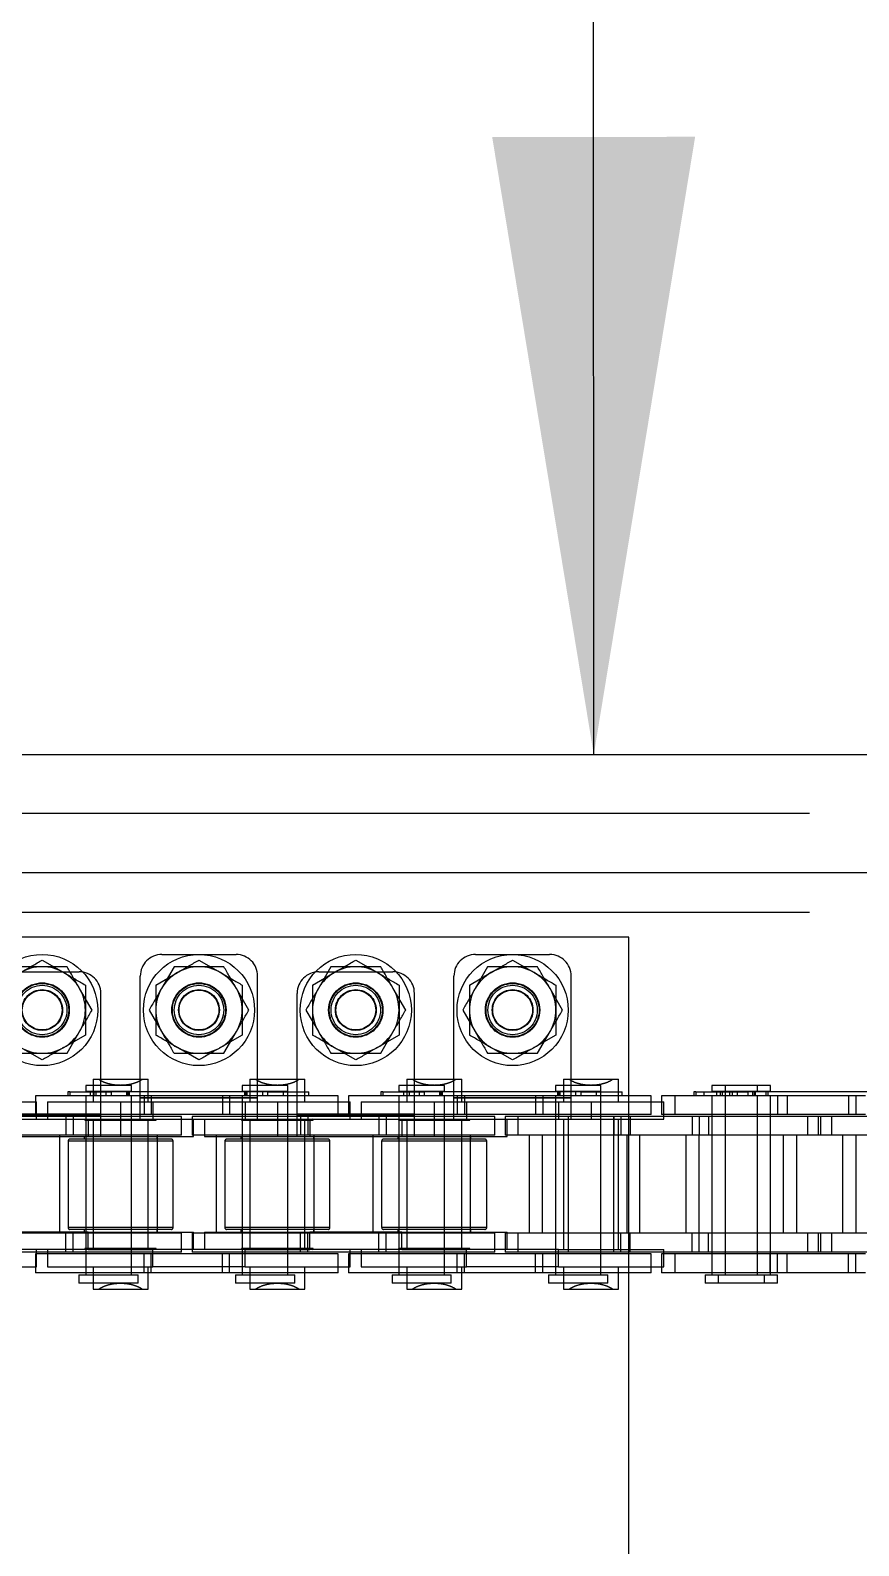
# Model space of a CAD drawing. Header units: metres. Extents: x 0 to 21025, y 0 to 14850.
# Drawn here: x 6239.3 to 6306.4, y 9272.1 to 9394.8 of the extents above; entities that cross this region are included whole.
import ezdxf

# ---------------------------------------------------------------- set-up
doc = ezdxf.new("R2010")
doc.units = ezdxf.units.M
doc.header["$LTSCALE"] = 25
doc.linetypes.add('HIDDEN2', pattern=[4.7625, 3.175, -1.5875])
for name, color, linetype in [('SDM', 7, 'Continuous'), ('SL1', 8, 'Continuous'), ('SL4', 4, 'Continuous'), ('ST1', 7, 'HIDDEN2')]:
    doc.layers.add(name, color=color, linetype=linetype)
doc.styles.add('ROMANS', font='ROMANS.SHX')
doc.dimstyles.new('25___1-25', dxfattribs={"dimscale": 25, "dimtxt": 2.5, "dimasz": 2, "dimexe": 1.5, "dimexo": 1, "dimgap": 0.5, "dimtad": 1, "dimzin": 12, "dimtxsty": 'ROMANS', "dimcen": 0, "dimclrd": 256, "dimclre": 256, "dimclrt": 3, "dimazin": 3, "dimtfac": 1, "dimtmove": 0, "dimatfit": 0, "dimfxl": 1, "dimlwd": -1, "dimlwe": -1, "dimarcsym": 0})

msp = doc.modelspace()

# ---------------------------------------------------------------- linework, layer by layer
at = {"layer": 'SL1'}
for radius, start, end in [(1215.5, 134.237972, 198.531491), (1221.5, 134.816665, 163.532761), (1170.7, 134.797453, 201.234448), (1164.35, 135.073034, 201.439244), (1158.35, 135.318064, 201.542777), (1158, 135.331622, 162.601775)]:
    msp.add_arc((7121.687, 8989.894), radius, start, end, dxfattribs=at)
for points, knots in [([(6016.805, 9336.149), (6018.323, 9341.094), (6023.306, 9357.331), (6033.083, 9385.183), (6046.155, 9419.652), (6060.678, 9454.317), (6076.302, 9488.499), (6093.031, 9522.154), (6110.841, 9555.249), (6129.357, 9587.13), (6148.49, 9617.803), (6168.154, 9647.281), (6188.711, 9676.144), (6210.142, 9704.365), (6232.876, 9732.473), (6256.952, 9760.393), (6278.975, 9784.316), (6292.887, 9798.665), (6298.131, 9803.97)], [0, 0, 0, 0, 0.00540888, 0.01775711, 0.03085366, 0.0439502, 0.05704675, 0.07014329, 0.08323983, 0.09633638, 0.10868461, 0.12103284, 0.13338107, 0.1457293, 0.15807753, 0.17117407, 0.18427061, 0.19206974, 0.19206974, 0.19206974, 0.19206974]), ([(6298.131, 9803.97), (6291.88, 9797.646), (6277.497, 9782.757), (6255.541, 9758.773), (6231.959, 9731.374), (6208.801, 9702.688), (6186.154, 9672.692), (6164.494, 9641.979), (6143.839, 9610.58), (6124.216, 9578.526), (6105.997, 9546.476), (6089.13, 9514.499), (6073.565, 9482.666), (6058.984, 9450.371), (6045.379, 9417.649), (6032.601, 9383.835), (6023.05, 9356.66), (6018.108, 9340.412), (6016.812, 9336.149)], [0.8079306, 0.8079306, 0.8079306, 0.8079306, 0.81722834, 0.8295732, 0.84192301, 0.85502079, 0.86811398, 0.8812144, 0.8943092, 0.90740385, 0.92050435, 0.93284949, 0.94519774, 0.95754884, 0.9698937, 0.98224351, 0.99534129, 1, 1, 1, 1]), ([(6298.252, 9803.065), (6291.437, 9796.163), (6276.301, 9780.445), (6253.457, 9755.341), (6229.842, 9727.691), (6207.108, 9699.314), (6185.276, 9670.236), (6164.368, 9640.487), (6143.739, 9609.083), (6123.525, 9575.98), (6103.871, 9541.143), (6085.433, 9505.648), (6068.233, 9469.536), (6052.768, 9433.965), (6038.954, 9399.025), (6026.621, 9364.964), (6019.325, 9341.996), (6015.698, 9330.578)], [0.919738506, 0.919738506, 0.919738506, 0.919738506, 0.923940284, 0.929189964, 0.934439645, 0.939689325, 0.944939006, 0.950188687, 0.955438367, 0.961212966, 0.966987564, 0.972762163, 0.978536762, 0.984311361, 0.989561041, 0.994810722, 1, 1, 1, 1]), ([(6042.734, 9351.449), (6045.775, 9360.41), (6052.775, 9381.034), (6065.016, 9412.859), (6079.277, 9446.945), (6094.668, 9480.535), (6111.133, 9513.613), (6128.665, 9546.138), (6146.889, 9577.467), (6165.718, 9607.611), (6185.072, 9636.578), (6205.301, 9664.939), (6226.39, 9692.669), (6248.76, 9720.285), (6272.449, 9747.717), (6291.297, 9768.16), (6302.024, 9779.328), (6304.232, 9781.608)], [0, 0, 0, 0, 0.01014171, 0.02334103, 0.03653573, 0.04973771, 0.06293402, 0.07613019, 0.08933225, 0.10177309, 0.11421707, 0.12666393, 0.13910448, 0.15155004, 0.16474936, 0.17794405, 0.18134573, 0.18134573, 0.18134573, 0.18134573])]:
    msp.add_open_spline(points, degree=3, knots=knots, dxfattribs=at)
at = {"layer": 'SL4'}
for p, q in [((6490.517, 9336.149), (5540.514, 9336.149)), ((5540.514, 9326.624), (6330.277, 9326.624))]:
    msp.add_line(p, q, dxfattribs=at)
at = {"layer": 'ST1'}
for p, q in [((6540.514, 9331.386), (5540.514, 9331.386)), ((5540.514, 9326.624), (6330.277, 9326.624)), ((6540.514, 9323.386), (5540.514, 9323.386)), ((6287.752, 9321.384), (6180.032, 9321.384)), ((6287.752, 9266.384), (6287.752, 9321.384)), ((6240.242, 9319.525), (6241.992, 9318.515)), ((6249.942, 9319.984), (6255.942, 9319.984)), ((6252.942, 9319.525), (6254.692, 9318.515)), ((6265.642, 9319.525), (6267.392, 9318.515)), ((6275.342, 9319.984), (6281.342, 9319.984)), ((6278.342, 9319.525), (6280.092, 9318.515)), ((6237.242, 9318.584), (6243.242, 9318.584)), ((6248.192, 9308.409), (6248.192, 9318.234)), ((6249.442, 9317.504), (6251.192, 9318.515)), ((6250.921, 9318.984), (6249.911, 9317.234)), ((6257.692, 9308.409), (6257.692, 9318.234)), ((6262.142, 9317.504), (6263.892, 9318.515)), ((6263.621, 9318.984), (6262.611, 9317.234)), ((6262.642, 9318.584), (6268.642, 9318.584)), ((6273.592, 9308.409), (6273.592, 9318.234)), ((6274.842, 9317.504), (6276.592, 9318.515)), ((6276.321, 9318.984), (6275.311, 9317.234)), ((6283.092, 9308.409), (6283.092, 9318.234)), ((6244.283, 9315.484), (6243.273, 9317.234)), ((6244.992, 9307.009), (6244.992, 9316.834)), ((6256.983, 9315.484), (6255.973, 9317.234)), ((6260.892, 9307.009), (6260.892, 9316.834)), ((6269.683, 9315.484), (6268.673, 9317.234)), ((6270.392, 9307.009), (6270.392, 9316.834)), ((6282.383, 9315.484), (6281.373, 9317.234)), ((6248.9, 9315.484), (6249.911, 9313.734)), ((6261.6, 9315.484), (6262.611, 9313.734)), ((6274.3, 9315.484), (6275.311, 9313.734)), ((6243.742, 9313.463), (6241.992, 9312.452)), ((6242.262, 9311.984), (6243.273, 9313.734)), ((6256.442, 9313.463), (6254.692, 9312.452)), ((6254.962, 9311.984), (6255.973, 9313.734)), ((6269.142, 9313.463), (6267.392, 9312.452)), ((6267.662, 9311.984), (6268.673, 9313.734)), ((6281.842, 9313.463), (6280.092, 9312.452)), ((6280.362, 9311.984), (6281.373, 9313.734)), ((6240.242, 9311.442), (6238.492, 9312.452)), ((6252.942, 9311.442), (6251.192, 9312.452)), ((6265.642, 9311.442), (6263.892, 9312.452)), ((6278.342, 9311.442), (6276.592, 9312.452)), ((6243.778, 9309.384), (6243.774, 9309.384)), ((6243.774, 9309.384), (6243.774, 9308.91)), ((6247.464, 9309.384), (6243.778, 9309.384)), ((6244.367, 9309.884), (6244.812, 9309.884)), ((6244.367, 9309.884), (6244.367, 9308.059)), ((6244.812, 9309.884), (6248.372, 9309.884)), ((6247.464, 9308.91), (6247.464, 9309.384)), ((6248.372, 9309.884), (6248.817, 9309.884)), ((6248.817, 9308.059), (6248.817, 9309.884)), ((6256.456, 9309.384), (6256.453, 9309.384)), ((6256.453, 9309.384), (6256.453, 9308.91)), ((6260.143, 9309.384), (6256.456, 9309.384)), ((6257.067, 9309.884), (6257.512, 9309.884)), ((6257.067, 9309.884), (6257.067, 9308.059)), ((6257.512, 9309.884), (6261.072, 9309.884)), ((6260.143, 9308.91), (6260.143, 9309.384)), ((6261.072, 9309.884), (6261.517, 9309.884)), ((6261.517, 9308.059), (6261.517, 9309.884)), ((6269.134, 9309.384), (6269.131, 9309.384)), ((6269.131, 9309.384), (6269.131, 9308.91)), ((6272.821, 9309.384), (6269.134, 9309.384)), ((6269.767, 9309.884), (6270.212, 9309.884)), ((6269.767, 9309.884), (6269.767, 9308.059)), ((6270.212, 9309.884), (6273.772, 9309.884)), ((6272.821, 9308.91), (6272.821, 9309.384)), ((6273.772, 9309.884), (6274.217, 9309.884)), ((6274.217, 9308.059), (6274.217, 9309.884)), ((6281.812, 9309.384), (6281.809, 9309.384)), ((6281.809, 9309.384), (6281.809, 9308.91)), ((6285.499, 9309.384), (6281.812, 9309.384)), ((6282.467, 9309.884), (6282.912, 9309.884)), ((6282.467, 9309.884), (6282.467, 9308.059)), ((6282.912, 9309.884), (6286.472, 9309.884)), ((6285.499, 9308.91), (6285.499, 9309.384)), ((6286.472, 9309.884), (6286.917, 9309.884)), ((6286.917, 9308.059), (6286.917, 9309.884)), ((6294.491, 9309.384), (6294.487, 9309.384)), ((6294.487, 9309.384), (6294.487, 9308.91)), ((6295.547, 9309.384), (6294.491, 9309.384)), ((6299.237, 9309.384), (6295.547, 9309.384)), ((6295.547, 9309.384), (6295.547, 9308.91)), ((6298.177, 9308.91), (6298.177, 9309.384)), ((6299.237, 9308.91), (6299.237, 9309.384)), ((6249.081, 9308.541), (6239.699, 9308.541)), ((6239.699, 9308.541), (6239.699, 9307.021)), ((6242.308, 9308.873), (6242.308, 9308.541)), ((6242.48, 9308.873), (6242.308, 9308.873)), ((6242.48, 9308.873), (6242.48, 9308.541)), ((6242.48, 9308.873), (6245.827, 9308.873)), ((6243.774, 9308.91), (6247.464, 9308.91)), ((6243.774, 9308.541), (6243.774, 9307.021)), ((6243.774, 9308.541), (6243.774, 9294.042)), ((6244.143, 9308.91), (6244.143, 9308.541)), ((6244.428, 9308.873), (6244.428, 9308.541)), ((6244.601, 9308.873), (6244.601, 9308.541)), ((6245.412, 9308.873), (6245.412, 9308.541)), ((6245.827, 9308.873), (6245.827, 9308.541)), ((6258.505, 9308.873), (6245.827, 9308.873)), ((6247.095, 9308.541), (6247.095, 9308.91)), ((6247.184, 9308.873), (6247.184, 9308.541)), ((6247.287, 9308.873), (6247.287, 9308.541)), ((6247.464, 9307.021), (6247.464, 9308.541)), ((6247.464, 9294.042), (6247.464, 9308.541)), ((6248.192, 9308.409), (6257.692, 9308.409)), ((6248.192, 9306.659), (6248.192, 9308.409)), ((6248.192, 9308.371), (6257.692, 9308.371)), ((6248.497, 9308.541), (6248.497, 9307.021)), ((6249.081, 9308.541), (6249.081, 9307.021)), ((6255.42, 9308.541), (6249.081, 9308.541)), ((6254.836, 9308.541), (6254.836, 9307.021)), ((6255.42, 9308.541), (6255.42, 9307.021)), ((6264.218, 9308.541), (6255.42, 9308.541)), ((6256.453, 9308.91), (6260.143, 9308.91)), ((6256.453, 9308.541), (6256.453, 9307.021)), ((6256.453, 9308.541), (6256.453, 9294.042)), ((6256.63, 9308.873), (6256.63, 9308.541)), ((6256.733, 9308.873), (6256.733, 9308.541)), ((6256.822, 9308.91), (6256.822, 9308.541)), ((6257.692, 9306.659), (6257.692, 9308.409)), ((6258.09, 9308.873), (6258.09, 9308.541)), ((6258.505, 9308.873), (6258.505, 9308.541)), ((6258.505, 9308.873), (6261.85, 9308.873)), ((6259.774, 9308.541), (6259.774, 9308.91)), ((6260.143, 9307.021), (6260.143, 9308.873)), ((6260.143, 9294.042), (6260.143, 9308.541)), ((6261.85, 9308.541), (6261.85, 9308.873)), ((6264.218, 9307.021), (6264.218, 9308.541)), ((6274.438, 9308.541), (6265.056, 9308.541)), ((6265.056, 9308.541), (6265.056, 9307.021)), ((6267.664, 9308.873), (6267.664, 9308.541)), ((6267.837, 9308.873), (6267.664, 9308.873)), ((6267.837, 9308.873), (6267.837, 9308.541)), ((6267.837, 9308.873), (6271.184, 9308.873)), ((6269.131, 9308.91), (6272.821, 9308.91)), ((6269.131, 9308.541), (6269.131, 9307.021)), ((6269.131, 9308.541), (6269.131, 9294.042)), ((6269.5, 9308.91), (6269.5, 9308.541)), ((6269.785, 9308.873), (6269.785, 9308.541)), ((6269.957, 9308.873), (6269.957, 9308.541)), ((6270.768, 9308.873), (6270.768, 9308.541)), ((6271.184, 9308.873), (6271.184, 9308.541)), ((6283.862, 9308.873), (6271.184, 9308.873)), ((6272.452, 9308.541), (6272.452, 9308.91)), ((6272.54, 9308.873), (6272.54, 9308.541)), ((6272.644, 9308.873), (6272.644, 9308.541)), ((6272.821, 9307.021), (6272.821, 9308.541)), ((6272.821, 9294.042), (6272.821, 9308.541)), ((6273.592, 9308.409), (6283.092, 9308.409)), ((6273.592, 9306.659), (6273.592, 9308.409)), ((6273.592, 9308.371), (6283.092, 9308.371)), ((6273.853, 9308.541), (6273.853, 9307.021)), ((6274.438, 9308.541), (6274.438, 9307.021)), ((6280.777, 9308.541), (6274.438, 9308.541)), ((6280.192, 9308.541), (6280.192, 9307.021)), ((6280.777, 9308.541), (6280.777, 9307.021)), ((6289.574, 9308.541), (6280.777, 9308.541)), ((6281.809, 9308.91), (6285.499, 9308.91)), ((6281.809, 9308.541), (6281.809, 9307.021)), ((6281.809, 9308.541), (6281.809, 9294.042)), ((6281.986, 9308.873), (6281.986, 9308.541)), ((6282.09, 9308.873), (6282.09, 9308.541)), ((6282.178, 9308.91), (6282.178, 9308.541)), ((6283.092, 9306.659), (6283.092, 9308.409)), ((6283.447, 9308.873), (6283.447, 9308.541)), ((6283.862, 9308.873), (6283.862, 9308.541)), ((6283.862, 9308.873), (6287.206, 9308.873)), ((6285.13, 9308.541), (6285.13, 9308.91)), ((6285.499, 9307.021), (6285.499, 9308.873)), ((6285.499, 9294.042), (6285.499, 9308.541)), ((6287.206, 9308.541), (6287.206, 9308.873)), ((6289.574, 9307.021), (6289.574, 9308.541)), ((6291.472, 9308.541), (6290.412, 9308.541)), ((6290.412, 9308.541), (6290.412, 9307.021)), ((6300.567, 9308.541), (6291.472, 9308.541)), ((6291.472, 9308.541), (6291.472, 9307.021)), ((6293.021, 9308.873), (6293.021, 9308.541)), ((6293.193, 9308.873), (6293.021, 9308.873)), ((6293.193, 9308.873), (6293.193, 9308.541)), ((6293.193, 9308.873), (6293.84, 9308.873)), ((6293.84, 9308.873), (6297.392, 9308.873)), ((6293.84, 9308.873), (6293.84, 9308.541)), ((6294.487, 9308.91), (6295.547, 9308.91)), ((6294.487, 9308.541), (6294.487, 9307.021)), ((6294.487, 9308.541), (6294.487, 9294.042)), ((6294.856, 9308.91), (6294.856, 9308.541)), ((6295.141, 9308.873), (6295.141, 9308.541)), ((6295.314, 9308.873), (6295.314, 9308.541)), ((6295.547, 9308.91), (6299.237, 9308.91)), ((6295.547, 9308.873), (6295.547, 9307.021)), ((6295.547, 9308.541), (6295.547, 9294.042)), ((6295.916, 9308.91), (6295.916, 9308.541)), ((6296.125, 9308.873), (6296.125, 9308.541)), ((6296.54, 9308.873), (6296.54, 9308.541)), ((6297.392, 9308.873), (6297.392, 9308.541)), ((6310.092, 9308.873), (6297.392, 9308.873)), ((6297.808, 9308.541), (6297.808, 9308.91)), ((6297.897, 9308.873), (6297.897, 9308.541)), ((6298, 9308.873), (6298, 9308.541)), ((6298.177, 9307.021), (6298.177, 9308.541)), ((6298.177, 9294.042), (6298.177, 9308.541)), ((6298.868, 9308.541), (6298.868, 9308.91)), ((6299.011, 9308.873), (6299.011, 9308.541)), ((6299.21, 9308.541), (6299.21, 9307.021)), ((6299.237, 9307.021), (6299.237, 9308.541)), ((6299.237, 9294.042), (6299.237, 9308.541)), ((6299.794, 9308.541), (6299.794, 9307.021)), ((6300.567, 9308.541), (6300.567, 9307.021)), ((6306.917, 9308.541), (6300.567, 9308.541)), ((6305.549, 9308.541), (6305.549, 9307.021)), ((6306.133, 9308.541), (6306.133, 9307.021)), ((6233.892, 9308.059), (6239.797, 9308.059)), ((6235.492, 9307.096), (6244.992, 9307.096)), ((6235.492, 9307.009), (6244.992, 9307.009)), ((6249.081, 9307.021), (6239.699, 9307.021)), ((6239.797, 9306.659), (6239.797, 9308.059)), ((6240.687, 9308.059), (6246.592, 9308.059)), ((6240.687, 9308.059), (6240.687, 9306.659)), ((6244.992, 9305.259), (6244.992, 9307.009)), ((6246.592, 9308.059), (6246.592, 9306.659)), ((6246.592, 9308.059), (6248.192, 9308.059)), ((6248.192, 9308.059), (6257.692, 9308.059)), ((6255.42, 9307.021), (6249.081, 9307.021)), ((6249.213, 9308.059), (6249.213, 9306.659)), ((6264.218, 9307.021), (6255.42, 9307.021)), ((6256.67, 9308.059), (6256.67, 9306.659)), ((6257.692, 9308.059), (6259.292, 9308.059)), ((6259.292, 9308.059), (6259.292, 9306.659)), ((6259.292, 9308.059), (6265.197, 9308.059)), ((6260.892, 9307.096), (6270.392, 9307.096)), ((6260.892, 9305.259), (6260.892, 9307.009)), ((6260.892, 9307.009), (6270.392, 9307.009)), ((6274.438, 9307.021), (6265.056, 9307.021)), ((6265.197, 9306.659), (6265.197, 9308.059)), ((6266.087, 9308.059), (6271.992, 9308.059)), ((6266.087, 9308.059), (6266.087, 9306.659)), ((6270.392, 9305.259), (6270.392, 9307.009)), ((6271.992, 9308.059), (6271.992, 9306.659)), ((6271.992, 9308.059), (6273.592, 9308.059)), ((6273.592, 9308.059), (6283.092, 9308.059)), ((6280.777, 9307.021), (6274.438, 9307.021)), ((6274.613, 9308.059), (6274.613, 9306.659)), ((6289.574, 9307.021), (6280.777, 9307.021)), ((6282.07, 9308.059), (6282.07, 9306.659)), ((6283.092, 9308.059), (6284.692, 9308.059)), ((6284.692, 9308.059), (6284.692, 9306.659)), ((6284.692, 9308.059), (6290.597, 9308.059)), ((6291.472, 9307.021), (6290.412, 9307.021)), ((6290.597, 9306.659), (6290.597, 9308.059)), ((6300.567, 9307.021), (6291.472, 9307.021)), ((6306.917, 9307.021), (6300.567, 9307.021)), ((6235.492, 9306.659), (6244.992, 9306.659)), ((6242.742, 9306.869), (6236.403, 9306.869)), ((6242.158, 9306.869), (6242.158, 9305.349)), ((6242.742, 9306.869), (6242.742, 9305.349)), ((6251.539, 9306.869), (6242.742, 9306.869)), ((6243.788, 9306.659), (6243.699, 9306.57)), ((6243.699, 9306.659), (6243.699, 9306.57)), ((6243.699, 9306.57), (6249.484, 9306.57)), ((6243.774, 9306.869), (6243.774, 9305.349)), ((6243.97, 9306.659), (6243.97, 9305.259)), ((6244.278, 9306.659), (6244.367, 9306.57)), ((6244.367, 9306.659), (6244.367, 9296.109)), ((6244.367, 9306.57), (6244.367, 9296.198)), ((6244.992, 9306.659), (6246.592, 9306.659)), ((6246.592, 9306.659), (6248.192, 9306.659)), ((6246.592, 9306.659), (6246.592, 9305.259)), ((6247.464, 9305.349), (6247.464, 9306.869)), ((6248.192, 9306.659), (6257.692, 9306.659)), ((6248.817, 9296.109), (6248.817, 9306.659)), ((6248.817, 9306.57), (6248.906, 9306.659)), ((6248.817, 9296.198), (6248.817, 9306.57)), ((6249.484, 9306.57), (6249.395, 9306.659)), ((6249.484, 9306.57), (6249.484, 9306.659)), ((6251.539, 9305.349), (6251.539, 9306.869)), ((6261.759, 9306.869), (6252.378, 9306.869)), ((6252.378, 9306.869), (6252.378, 9305.349)), ((6252.497, 9305.259), (6252.497, 9306.659)), ((6253.387, 9306.659), (6253.387, 9305.259)), ((6256.399, 9306.659), (6256.399, 9306.57)), ((6256.488, 9306.659), (6256.399, 9306.57)), ((6256.399, 9306.57), (6262.184, 9306.57)), ((6256.453, 9306.869), (6256.453, 9305.349)), ((6256.978, 9306.659), (6257.067, 9306.57)), ((6257.067, 9306.659), (6257.067, 9296.109)), ((6257.067, 9306.57), (6257.067, 9296.198)), ((6257.692, 9306.659), (6259.292, 9306.659)), ((6259.292, 9306.659), (6259.292, 9305.259)), ((6259.292, 9306.659), (6260.892, 9306.659)), ((6260.143, 9305.349), (6260.143, 9306.869)), ((6260.892, 9306.659), (6270.392, 9306.659)), ((6261.175, 9306.869), (6261.175, 9305.349)), ((6261.517, 9296.109), (6261.517, 9306.659)), ((6261.517, 9306.57), (6261.606, 9306.659)), ((6261.517, 9296.198), (6261.517, 9306.57)), ((6261.759, 9306.869), (6261.759, 9305.349)), ((6268.098, 9306.869), (6261.759, 9306.869)), ((6261.913, 9306.659), (6261.913, 9305.259)), ((6262.184, 9306.57), (6262.095, 9306.659)), ((6262.184, 9306.57), (6262.184, 9306.659)), ((6267.514, 9306.869), (6267.514, 9305.349)), ((6268.098, 9306.869), (6268.098, 9305.349)), ((6276.896, 9306.869), (6268.098, 9306.869)), ((6269.099, 9306.659), (6269.099, 9306.57)), ((6269.188, 9306.659), (6269.099, 9306.57)), ((6269.099, 9306.57), (6274.884, 9306.57)), ((6269.131, 9306.869), (6269.131, 9305.349)), ((6269.37, 9306.659), (6269.37, 9305.259)), ((6269.678, 9306.659), (6269.767, 9306.57)), ((6269.767, 9306.659), (6269.767, 9296.109)), ((6269.767, 9306.57), (6269.767, 9296.198)), ((6270.392, 9306.659), (6271.992, 9306.659)), ((6271.992, 9306.659), (6273.592, 9306.659)), ((6271.992, 9306.659), (6271.992, 9305.259)), ((6272.821, 9305.349), (6272.821, 9306.869)), ((6273.592, 9306.659), (6283.092, 9306.659)), ((6274.217, 9296.109), (6274.217, 9306.659)), ((6274.217, 9306.57), (6274.306, 9306.659)), ((6274.217, 9296.198), (6274.217, 9306.57)), ((6274.884, 9306.57), (6274.795, 9306.659)), ((6274.884, 9306.57), (6274.884, 9306.659)), ((6276.896, 9305.349), (6276.896, 9306.869)), ((6278.772, 9306.869), (6277.734, 9306.869)), ((6277.734, 9306.869), (6277.734, 9305.349)), ((6277.897, 9305.259), (6277.897, 9306.659)), ((6287.867, 9306.869), (6278.772, 9306.869)), ((6278.772, 9306.869), (6278.772, 9305.349)), ((6281.809, 9306.869), (6281.809, 9305.349)), ((6282.467, 9306.659), (6282.467, 9296.109)), ((6282.847, 9306.869), (6282.847, 9305.349)), ((6283.092, 9306.659), (6284.692, 9306.659)), ((6284.692, 9306.659), (6290.597, 9306.659)), ((6285.499, 9305.349), (6285.499, 9306.869)), ((6286.532, 9306.869), (6286.532, 9305.349)), ((6286.537, 9305.349), (6286.537, 9306.869)), ((6286.917, 9296.109), (6286.917, 9306.659)), ((6287.116, 9306.869), (6287.116, 9305.349)), ((6287.867, 9306.869), (6287.867, 9305.349)), ((6294.217, 9306.869), (6287.867, 9306.869)), ((6292.871, 9306.869), (6292.871, 9305.349)), ((6293.455, 9306.869), (6293.455, 9305.349)), ((6294.217, 9306.869), (6294.217, 9305.349)), ((6303.312, 9306.869), (6294.217, 9306.869)), ((6294.487, 9306.869), (6294.487, 9305.349)), ((6295.547, 9306.869), (6295.547, 9305.349)), ((6298.177, 9305.349), (6298.177, 9306.869)), ((6299.237, 9305.349), (6299.237, 9306.869)), ((6302.252, 9305.349), (6302.252, 9306.869)), ((6303.091, 9306.869), (6303.091, 9305.349)), ((6304.172, 9306.869), (6303.312, 9306.869)), ((6303.312, 9305.349), (6303.312, 9306.869)), ((6313.267, 9306.869), (6304.172, 9306.869)), ((6304.172, 9306.869), (6304.172, 9305.349)), ((6235.492, 9305.259), (6244.992, 9305.259)), ((6242.742, 9305.349), (6236.403, 9305.349)), ((6241.659, 9305.349), (6241.659, 9297.419)), ((6242.337, 9304.879), (6242.337, 9297.888)), ((6250.847, 9304.879), (6242.384, 9304.879)), ((6250.692, 9305.034), (6242.492, 9305.034)), ((6251.539, 9305.349), (6242.742, 9305.349)), ((6243.637, 9305.259), (6243.637, 9305.034)), ((6243.774, 9305.349), (6243.774, 9297.419)), ((6244.992, 9305.259), (6246.592, 9305.259)), ((6246.592, 9305.259), (6252.497, 9305.259)), ((6247.464, 9297.419), (6247.464, 9305.349)), ((6249.546, 9305.034), (6249.546, 9305.259)), ((6249.579, 9297.419), (6249.579, 9305.349)), ((6250.847, 9297.888), (6250.847, 9304.879)), ((6261.759, 9305.349), (6252.378, 9305.349)), ((6253.387, 9305.259), (6259.292, 9305.259)), ((6254.338, 9305.349), (6254.338, 9297.419)), ((6255.037, 9304.879), (6255.037, 9297.888)), ((6263.547, 9304.879), (6255.084, 9304.879)), ((6263.392, 9305.034), (6255.192, 9305.034)), ((6256.337, 9305.259), (6256.337, 9305.034)), ((6256.453, 9305.349), (6256.453, 9297.419)), ((6259.292, 9305.259), (6260.892, 9305.259)), ((6260.143, 9297.419), (6260.143, 9305.349)), ((6260.892, 9305.259), (6270.392, 9305.259)), ((6268.098, 9305.349), (6261.759, 9305.349)), ((6262.246, 9305.034), (6262.246, 9305.259)), ((6262.258, 9297.419), (6262.258, 9305.349)), ((6263.547, 9297.888), (6263.547, 9304.879)), ((6267.016, 9305.349), (6267.016, 9297.419)), ((6267.737, 9304.879), (6267.737, 9297.888)), ((6276.247, 9304.879), (6267.784, 9304.879)), ((6276.092, 9305.034), (6267.892, 9305.034)), ((6276.896, 9305.349), (6268.098, 9305.349)), ((6269.037, 9305.259), (6269.037, 9305.034)), ((6269.131, 9305.349), (6269.131, 9297.419)), ((6270.392, 9305.259), (6271.992, 9305.259)), ((6271.992, 9305.259), (6277.897, 9305.259)), ((6272.821, 9297.419), (6272.821, 9305.349)), ((6274.936, 9297.419), (6274.936, 9305.349)), ((6274.946, 9305.034), (6274.946, 9305.259)), ((6276.247, 9297.888), (6276.247, 9304.879)), ((6278.772, 9305.349), (6277.734, 9305.349)), ((6287.867, 9305.349), (6278.772, 9305.349)), ((6279.694, 9305.349), (6279.694, 9297.419)), ((6280.732, 9305.349), (6280.732, 9297.419)), ((6281.809, 9305.349), (6281.809, 9297.419)), ((6282.847, 9305.349), (6282.847, 9297.419)), ((6285.499, 9297.419), (6285.499, 9305.349)), ((6286.537, 9297.419), (6286.537, 9305.349)), ((6287.614, 9297.419), (6287.614, 9305.349)), ((6294.217, 9305.349), (6287.867, 9305.349)), ((6288.652, 9297.419), (6288.652, 9305.349)), ((6292.372, 9305.349), (6292.372, 9297.419)), ((6293.432, 9305.349), (6293.432, 9297.419)), ((6303.312, 9305.349), (6294.217, 9305.349)), ((6294.487, 9305.349), (6294.487, 9297.419)), ((6295.547, 9305.349), (6295.547, 9297.419)), ((6298.177, 9297.419), (6298.177, 9305.349)), ((6299.237, 9297.419), (6299.237, 9305.349)), ((6300.292, 9297.419), (6300.292, 9305.349)), ((6301.352, 9297.419), (6301.352, 9305.349)), ((6304.172, 9305.349), (6303.312, 9305.349)), ((6313.267, 9305.349), (6304.172, 9305.349)), ((6305.051, 9305.349), (6305.051, 9297.419)), ((6306.132, 9305.349), (6306.132, 9297.419)), ((6242.742, 9297.419), (6236.403, 9297.419)), ((6243.97, 9297.509), (6236.513, 9297.509)), ((6242.158, 9295.899), (6242.158, 9297.419)), ((6250.847, 9297.888), (6242.384, 9297.888)), ((6250.692, 9297.733), (6242.492, 9297.733)), ((6242.742, 9295.899), (6242.742, 9297.419)), ((6251.539, 9297.419), (6242.742, 9297.419)), ((6243.637, 9297.733), (6243.637, 9297.509)), ((6243.774, 9297.419), (6243.774, 9295.899)), ((6243.97, 9296.109), (6243.97, 9297.509)), ((6243.97, 9296.109), (6243.97, 9297.509)), ((6243.97, 9297.509), (6252.497, 9297.509)), ((6247.464, 9295.899), (6247.464, 9297.419)), ((6249.546, 9297.509), (6249.546, 9297.733)), ((6251.539, 9295.899), (6251.539, 9297.419)), ((6261.759, 9297.419), (6252.378, 9297.419)), ((6252.378, 9297.419), (6252.378, 9295.899)), ((6252.497, 9296.109), (6252.497, 9297.509)), ((6253.387, 9297.509), (6261.913, 9297.509)), ((6253.387, 9297.509), (6253.387, 9296.109)), ((6263.547, 9297.888), (6255.084, 9297.888)), ((6263.392, 9297.733), (6255.192, 9297.733)), ((6256.337, 9297.733), (6256.337, 9297.509)), ((6256.453, 9297.419), (6256.453, 9295.899)), ((6260.143, 9295.899), (6260.143, 9297.419)), ((6261.175, 9295.899), (6261.175, 9297.419)), ((6261.759, 9295.899), (6261.759, 9297.419)), ((6268.098, 9297.419), (6261.759, 9297.419)), ((6261.913, 9296.109), (6261.913, 9297.509)), ((6261.913, 9296.109), (6261.913, 9297.509)), ((6269.37, 9297.509), (6261.913, 9297.509)), ((6262.246, 9297.509), (6262.246, 9297.733)), ((6267.514, 9295.899), (6267.514, 9297.419)), ((6276.247, 9297.888), (6267.784, 9297.888)), ((6276.092, 9297.733), (6267.892, 9297.733)), ((6268.098, 9295.899), (6268.098, 9297.419)), ((6276.896, 9297.419), (6268.098, 9297.419)), ((6269.037, 9297.733), (6269.037, 9297.509)), ((6269.131, 9297.419), (6269.131, 9295.899)), ((6269.37, 9296.109), (6269.37, 9297.509)), ((6269.37, 9296.109), (6269.37, 9297.509)), ((6269.37, 9297.509), (6277.897, 9297.509)), ((6272.821, 9295.899), (6272.821, 9297.419)), ((6274.946, 9297.509), (6274.946, 9297.733)), ((6276.896, 9295.899), (6276.896, 9297.419)), ((6278.772, 9297.419), (6277.734, 9297.419)), ((6277.734, 9297.419), (6277.734, 9295.899)), ((6277.897, 9296.109), (6277.897, 9297.509)), ((6287.867, 9297.419), (6278.772, 9297.419)), ((6278.772, 9297.419), (6278.772, 9295.899)), ((6281.809, 9297.419), (6281.809, 9295.899)), ((6282.847, 9297.419), (6282.847, 9295.899)), ((6285.499, 9295.899), (6285.499, 9297.419)), ((6286.532, 9295.899), (6286.532, 9297.419)), ((6286.537, 9295.899), (6286.537, 9297.419)), ((6287.116, 9295.899), (6287.116, 9297.419)), ((6287.867, 9295.899), (6287.867, 9297.419)), ((6294.217, 9297.419), (6287.867, 9297.419)), ((6292.871, 9295.899), (6292.871, 9297.419)), ((6293.455, 9295.899), (6293.455, 9297.419)), ((6294.217, 9295.899), (6294.217, 9297.419)), ((6303.312, 9297.419), (6294.217, 9297.419)), ((6294.487, 9297.419), (6294.487, 9295.899)), ((6295.547, 9297.419), (6295.547, 9295.899)), ((6298.177, 9295.899), (6298.177, 9297.419)), ((6299.237, 9295.899), (6299.237, 9297.419)), ((6302.252, 9295.899), (6302.252, 9297.419)), ((6303.091, 9297.419), (6303.091, 9295.899)), ((6304.172, 9297.419), (6303.312, 9297.419)), ((6303.312, 9295.899), (6303.312, 9297.419)), ((6313.267, 9297.419), (6304.172, 9297.419)), ((6304.172, 9297.419), (6304.172, 9295.899)), ((6242.742, 9295.899), (6236.403, 9295.899)), ((6243.97, 9296.109), (6236.513, 9296.109)), ((6239.797, 9294.709), (6239.797, 9296.109)), ((6240.687, 9296.109), (6240.687, 9294.709)), ((6251.539, 9295.899), (6242.742, 9295.899)), ((6249.484, 9296.198), (6243.699, 9296.198)), ((6243.699, 9296.198), (6243.699, 9296.109)), ((6243.699, 9296.198), (6243.788, 9296.109)), ((6243.97, 9296.109), (6249.213, 9296.109)), ((6244.367, 9296.198), (6244.278, 9296.109)), ((6248.906, 9296.109), (6248.817, 9296.198)), ((6249.213, 9294.709), (6249.213, 9296.109)), ((6249.213, 9294.709), (6249.213, 9296.109)), ((6256.67, 9296.109), (6249.213, 9296.109)), ((6249.395, 9296.109), (6249.484, 9296.198)), ((6249.484, 9296.109), (6249.484, 9296.198)), ((6261.759, 9295.899), (6252.378, 9295.899)), ((6262.184, 9296.198), (6256.399, 9296.198)), ((6256.399, 9296.198), (6256.399, 9296.109)), ((6256.399, 9296.198), (6256.488, 9296.109)), ((6256.67, 9294.709), (6256.67, 9296.109)), ((6256.67, 9294.709), (6256.67, 9296.109)), ((6256.67, 9296.109), (6261.913, 9296.109)), ((6256.67, 9296.109), (6261.913, 9296.109)), ((6257.067, 9296.198), (6256.978, 9296.109)), ((6261.606, 9296.109), (6261.517, 9296.198)), ((6268.098, 9295.899), (6261.759, 9295.899)), ((6269.37, 9296.109), (6261.913, 9296.109)), ((6262.095, 9296.109), (6262.184, 9296.198)), ((6262.184, 9296.109), (6262.184, 9296.198)), ((6265.197, 9294.709), (6265.197, 9296.109)), ((6266.087, 9296.109), (6266.087, 9294.709)), ((6276.896, 9295.899), (6268.098, 9295.899)), ((6274.884, 9296.198), (6269.099, 9296.198)), ((6269.099, 9296.198), (6269.188, 9296.109)), ((6269.099, 9296.198), (6269.099, 9296.109)), ((6269.37, 9296.109), (6274.613, 9296.109)), ((6269.37, 9296.109), (6274.613, 9296.109)), ((6269.767, 9296.198), (6269.678, 9296.109)), ((6274.306, 9296.109), (6274.217, 9296.198)), ((6274.613, 9294.709), (6274.613, 9296.109)), ((6274.613, 9294.709), (6274.613, 9296.109)), ((6282.07, 9296.109), (6274.613, 9296.109)), ((6274.795, 9296.109), (6274.884, 9296.198)), ((6274.884, 9296.109), (6274.884, 9296.198)), ((6278.772, 9295.899), (6277.734, 9295.899)), ((6287.867, 9295.899), (6278.772, 9295.899)), ((6282.07, 9294.709), (6282.07, 9296.109)), ((6282.07, 9294.709), (6282.07, 9296.109)), ((6282.07, 9296.109), (6290.597, 9296.109)), ((6294.217, 9295.899), (6287.867, 9295.899)), ((6290.597, 9294.709), (6290.597, 9296.109)), ((6303.312, 9295.899), (6294.217, 9295.899)), ((6304.172, 9295.899), (6303.312, 9295.899)), ((6313.267, 9295.899), (6304.172, 9295.899)), ((6231.27, 9294.709), (6239.797, 9294.709)), ((6249.081, 9295.747), (6239.699, 9295.747)), ((6239.699, 9295.747), (6239.699, 9294.227)), ((6240.687, 9294.709), (6249.213, 9294.709)), ((6243.774, 9295.747), (6243.774, 9294.227)), ((6244.367, 9294.709), (6244.367, 9292.884)), ((6247.464, 9294.227), (6247.464, 9295.747)), ((6248.497, 9294.227), (6248.497, 9295.747)), ((6248.817, 9292.884), (6248.817, 9294.709)), ((6249.081, 9294.227), (6249.081, 9295.747)), ((6255.42, 9295.747), (6249.081, 9295.747)), ((6256.67, 9294.709), (6249.213, 9294.709)), ((6254.836, 9294.227), (6254.836, 9295.747)), ((6255.42, 9294.227), (6255.42, 9295.747)), ((6264.218, 9295.747), (6255.42, 9295.747)), ((6256.453, 9295.747), (6256.453, 9294.227)), ((6256.67, 9294.709), (6265.197, 9294.709)), ((6257.067, 9294.709), (6257.067, 9292.884)), ((6260.143, 9294.227), (6260.143, 9295.747)), ((6261.517, 9292.884), (6261.517, 9294.709)), ((6264.218, 9294.227), (6264.218, 9295.747)), ((6274.438, 9295.747), (6265.056, 9295.747)), ((6265.056, 9295.747), (6265.056, 9294.227)), ((6266.087, 9294.709), (6274.613, 9294.709)), ((6269.131, 9295.747), (6269.131, 9294.227)), ((6269.767, 9294.709), (6269.767, 9292.884)), ((6272.821, 9294.227), (6272.821, 9295.747)), ((6273.853, 9294.227), (6273.853, 9295.747)), ((6274.217, 9292.884), (6274.217, 9294.709)), ((6274.438, 9294.227), (6274.438, 9295.747)), ((6280.777, 9295.747), (6274.438, 9295.747)), ((6282.07, 9294.709), (6274.613, 9294.709)), ((6280.192, 9294.227), (6280.192, 9295.747)), ((6280.777, 9294.227), (6280.777, 9295.747)), ((6289.574, 9295.747), (6280.777, 9295.747)), ((6281.809, 9295.747), (6281.809, 9294.227)), ((6282.07, 9294.709), (6290.597, 9294.709)), ((6282.467, 9294.709), (6282.467, 9292.884)), ((6285.499, 9294.227), (6285.499, 9295.747)), ((6286.917, 9292.884), (6286.917, 9294.709)), ((6289.574, 9294.227), (6289.574, 9295.747)), ((6291.472, 9295.747), (6290.412, 9295.747)), ((6290.412, 9295.747), (6290.412, 9294.227)), ((6300.567, 9295.747), (6291.472, 9295.747)), ((6291.472, 9295.747), (6291.472, 9294.227)), ((6294.487, 9295.747), (6294.487, 9294.227)), ((6295.547, 9295.747), (6295.547, 9294.227)), ((6298.177, 9294.227), (6298.177, 9295.747)), ((6299.21, 9294.227), (6299.21, 9295.747)), ((6299.237, 9294.227), (6299.237, 9295.747)), ((6299.794, 9294.227), (6299.794, 9295.747)), ((6300.567, 9294.227), (6300.567, 9295.747)), ((6306.917, 9295.747), (6300.567, 9295.747)), ((6305.549, 9294.227), (6305.549, 9295.747)), ((6306.133, 9294.227), (6306.133, 9295.747)), ((6249.081, 9294.227), (6239.699, 9294.227)), ((6243.221, 9294.042), (6248.018, 9294.042)), ((6243.221, 9294.042), (6243.221, 9293.384)), ((6248.018, 9293.384), (6248.018, 9294.042)), ((6255.42, 9294.227), (6249.081, 9294.227)), ((6264.218, 9294.227), (6255.42, 9294.227)), ((6255.899, 9294.042), (6260.696, 9294.042)), ((6255.899, 9294.042), (6255.899, 9293.384)), ((6260.696, 9293.384), (6260.696, 9294.042)), ((6274.438, 9294.227), (6265.056, 9294.227)), ((6268.577, 9294.042), (6273.374, 9294.042)), ((6268.577, 9294.042), (6268.577, 9293.384)), ((6273.374, 9293.384), (6273.374, 9294.042)), ((6280.777, 9294.227), (6274.438, 9294.227)), ((6289.574, 9294.227), (6280.777, 9294.227)), ((6281.256, 9294.042), (6286.053, 9294.042)), ((6281.256, 9294.042), (6281.256, 9293.384)), ((6286.053, 9293.384), (6286.053, 9294.042)), ((6291.472, 9294.227), (6290.412, 9294.227)), ((6300.567, 9294.227), (6291.472, 9294.227)), ((6293.934, 9294.042), (6294.993, 9294.042)), ((6293.934, 9294.042), (6293.934, 9293.384)), ((6294.993, 9294.042), (6299.79, 9294.042)), ((6294.993, 9294.042), (6294.993, 9293.384)), ((6298.731, 9293.384), (6298.731, 9294.042)), ((6299.79, 9293.384), (6299.79, 9294.042)), ((6306.917, 9294.227), (6300.567, 9294.227)), ((6243.225, 9293.384), (6243.221, 9293.384)), ((6248.018, 9293.384), (6243.225, 9293.384)), ((6244.367, 9292.884), (6244.812, 9292.884)), ((6244.812, 9292.884), (6248.372, 9292.884)), ((6248.372, 9292.884), (6248.817, 9292.884)), ((6255.903, 9293.384), (6255.899, 9293.384)), ((6260.696, 9293.384), (6255.903, 9293.384)), ((6257.067, 9292.884), (6257.512, 9292.884)), ((6257.512, 9292.884), (6261.072, 9292.884)), ((6261.072, 9292.884), (6261.517, 9292.884)), ((6268.582, 9293.384), (6268.577, 9293.384)), ((6273.374, 9293.384), (6268.582, 9293.384)), ((6269.767, 9292.884), (6270.212, 9292.884)), ((6270.212, 9292.884), (6273.772, 9292.884)), ((6273.772, 9292.884), (6274.217, 9292.884)), ((6281.26, 9293.384), (6281.256, 9293.384)), ((6286.053, 9293.384), (6281.26, 9293.384)), ((6282.467, 9292.884), (6282.912, 9292.884)), ((6282.912, 9292.884), (6286.472, 9292.884)), ((6286.472, 9292.884), (6286.917, 9292.884)), ((6293.938, 9293.384), (6293.934, 9293.384)), ((6294.993, 9293.384), (6293.938, 9293.384)), ((6299.79, 9293.384), (6294.993, 9293.384))]:
    msp.add_line(p, q, dxfattribs=at)
for centre, radius in [((6240.242, 9315.484), 4.5), ((6252.942, 9315.484), 4.5), ((6265.642, 9315.484), 4.5), ((6278.342, 9315.484), 4.5), ((6240.242, 9315.484), 2.2), ((6240.242, 9315.484), 2.15), ((6240.242, 9315.484), 2), ((6240.242, 9315.484), 1.65), ((6240.242, 9315.484), 1.61), ((6252.942, 9315.484), 2.2), ((6252.942, 9315.484), 2.15), ((6252.942, 9315.484), 2), ((6252.942, 9315.484), 1.65), ((6252.942, 9315.484), 1.61), ((6265.642, 9315.484), 2.2), ((6265.642, 9315.484), 2.15), ((6265.642, 9315.484), 2), ((6265.642, 9315.484), 1.65), ((6265.642, 9315.484), 1.61), ((6278.342, 9315.484), 2.2), ((6278.342, 9315.484), 2.15), ((6278.342, 9315.484), 2), ((6278.342, 9315.484), 1.65), ((6278.342, 9315.484), 1.61)]:
    msp.add_circle(centre, radius, dxfattribs=at)
for centre, radius, start, end in [((6249.942, 9318.234), 1.75, 90, 180), ((6255.942, 9318.234), 1.75, 0, 90), ((6275.342, 9318.234), 1.75, 90, 180), ((6281.342, 9318.234), 1.75, 0, 90), ((6240.242, 9315.484), 3.5, 90, 150), ((6240.242, 9315.484), 3.5, 30, 90), ((6243.242, 9316.834), 1.75, 0, 90), ((6252.942, 9315.484), 3.5, 90, 150), ((6252.942, 9315.484), 3.5, 30, 90), ((6262.642, 9316.834), 1.75, 90, 180), ((6265.642, 9315.484), 3.5, 90, 150), ((6265.642, 9315.484), 3.5, 30, 90), ((6268.642, 9316.834), 1.75, 0, 90), ((6278.342, 9315.484), 3.5, 90, 150), ((6278.342, 9315.484), 3.5, 30, 90), ((6240.242, 9315.484), 3.5, 330, 30), ((6252.942, 9315.484), 3.5, 150, 210), ((6252.942, 9315.484), 3.5, 330, 30), ((6265.642, 9315.484), 3.5, 150, 210), ((6265.642, 9315.484), 3.5, 330, 30), ((6278.342, 9315.484), 3.5, 150, 210), ((6278.342, 9315.484), 3.5, 330, 30), ((6240.242, 9315.484), 3.5, 210, 270), ((6240.242, 9315.484), 3.5, 270, 330), ((6252.942, 9315.484), 3.5, 210, 270), ((6252.942, 9315.484), 3.5, 270, 330), ((6265.642, 9315.484), 3.5, 210, 270), ((6265.642, 9315.484), 3.5, 270, 330), ((6278.342, 9315.484), 3.5, 210, 270), ((6278.342, 9315.484), 3.5, 270, 330), ((6242.492, 9304.879), 0.155, 90.00001, 180), ((6250.692, 9304.879), 0.155, 0, 89.99999), ((6255.192, 9304.879), 0.155, 90, 180), ((6263.392, 9304.879), 0.155, 0, 90), ((6267.892, 9304.879), 0.155, 90.00001, 180), ((6276.092, 9304.879), 0.155, 0, 89.99999), ((6242.492, 9297.888), 0.155, 180, 269.99999), ((6250.692, 9297.888), 0.155, 270.00001, 0), ((6255.192, 9297.888), 0.155, 180, 270), ((6263.392, 9297.888), 0.155, 270, 0), ((6267.892, 9297.888), 0.155, 180, 269.99999), ((6276.092, 9297.888), 0.155, 270.00001, 0)]:
    msp.add_arc(centre, radius, start, end, dxfattribs=at)
for points, knots in [([(6238.492, 9318.515), (6238.533, 9318.539), (6239.124, 9318.88), (6239.703, 9319.214), (6240.242, 9319.525)], [0, 0, 0, 0, 0.0701742, 1, 1, 1, 1]), ([(6251.192, 9318.515), (6251.233, 9318.539), (6251.824, 9318.88), (6252.403, 9319.214), (6252.942, 9319.525)], [0, 0, 0, 0, 0.0701742, 1, 1, 1, 1]), ([(6263.892, 9318.515), (6263.933, 9318.539), (6264.524, 9318.88), (6265.103, 9319.214), (6265.642, 9319.525)], [0, 0, 0, 0, 0.0701742, 1, 1, 1, 1]), ([(6276.592, 9318.515), (6276.633, 9318.539), (6277.224, 9318.88), (6277.803, 9319.214), (6278.342, 9319.525)], [0, 0, 0, 0, 0.0701742, 1, 1, 1, 1]), ([(6240.242, 9318.984), (6240.09, 9318.984), (6239.406, 9318.984), (6238.74, 9318.984), (6238.221, 9318.984)], [0, 0, 0, 0, 0.2218685, 1, 1, 1, 1]), ([(6242.262, 9318.984), (6242.132, 9318.984), (6241.474, 9318.984), (6240.79, 9318.984), (6240.242, 9318.984)], [0, 0, 0, 0, 0.1982747, 1, 1, 1, 1]), ([(6241.992, 9318.515), (6242.033, 9318.491), (6242.624, 9318.15), (6243.203, 9317.815), (6243.742, 9317.504)], [0, 0, 0, 0, 0.0701742, 1, 1, 1, 1]), ([(6243.273, 9317.234), (6243.249, 9317.275), (6242.908, 9317.866), (6242.573, 9318.445), (6242.262, 9318.984)], [0, 0, 0, 0, 0.0701742, 1, 1, 1, 1]), ([(6252.942, 9318.984), (6252.79, 9318.984), (6252.106, 9318.984), (6251.44, 9318.984), (6250.921, 9318.984)], [0, 0, 0, 0, 0.2218685, 1, 1, 1, 1]), ([(6254.962, 9318.984), (6254.832, 9318.984), (6254.174, 9318.984), (6253.49, 9318.984), (6252.942, 9318.984)], [0, 0, 0, 0, 0.1982747, 1, 1, 1, 1]), ([(6254.692, 9318.515), (6254.733, 9318.491), (6255.324, 9318.15), (6255.903, 9317.815), (6256.442, 9317.504)], [0, 0, 0, 0, 0.0701742, 1, 1, 1, 1]), ([(6255.973, 9317.234), (6255.949, 9317.275), (6255.608, 9317.866), (6255.273, 9318.445), (6254.962, 9318.984)], [0, 0, 0, 0, 0.0701742, 1, 1, 1, 1]), ([(6265.642, 9318.984), (6265.49, 9318.984), (6264.806, 9318.984), (6264.14, 9318.984), (6263.621, 9318.984)], [0, 0, 0, 0, 0.2218685, 1, 1, 1, 1]), ([(6267.662, 9318.984), (6267.532, 9318.984), (6266.874, 9318.984), (6266.19, 9318.984), (6265.642, 9318.984)], [0, 0, 0, 0, 0.1982747, 1, 1, 1, 1]), ([(6267.392, 9318.515), (6267.433, 9318.491), (6268.024, 9318.15), (6268.603, 9317.815), (6269.142, 9317.504)], [0, 0, 0, 0, 0.0701742, 1, 1, 1, 1]), ([(6268.673, 9317.234), (6268.649, 9317.275), (6268.308, 9317.866), (6267.973, 9318.445), (6267.662, 9318.984)], [0, 0, 0, 0, 0.0701742, 1, 1, 1, 1]), ([(6278.342, 9318.984), (6278.19, 9318.984), (6277.506, 9318.984), (6276.84, 9318.984), (6276.321, 9318.984)], [0, 0, 0, 0, 0.2218685, 1, 1, 1, 1]), ([(6280.362, 9318.984), (6280.232, 9318.984), (6279.574, 9318.984), (6278.89, 9318.984), (6278.342, 9318.984)], [0, 0, 0, 0, 0.1982747, 1, 1, 1, 1]), ([(6280.092, 9318.515), (6280.133, 9318.491), (6280.724, 9318.15), (6281.303, 9317.815), (6281.842, 9317.504)], [0, 0, 0, 0, 0.0701742, 1, 1, 1, 1]), ([(6281.373, 9317.234), (6281.349, 9317.275), (6281.008, 9317.866), (6280.673, 9318.445), (6280.362, 9318.984)], [0, 0, 0, 0, 0.0701742, 1, 1, 1, 1]), ([(6243.742, 9317.504), (6243.742, 9317.335), (6243.742, 9316.676), (6243.742, 9315.992), (6243.742, 9315.484)], [0, 0, 0, 0, 0.2575513, 1, 1, 1, 1]), ([(6249.911, 9317.234), (6249.887, 9317.192), (6249.545, 9316.601), (6249.211, 9316.022), (6248.9, 9315.484)], [0, 0, 0, 0, 0.0701742, 1, 1, 1, 1]), ([(6249.442, 9317.504), (6249.442, 9317.335), (6249.442, 9316.676), (6249.442, 9315.992), (6249.442, 9315.484)], [0, 0, 0, 0, 0.2575513, 1, 1, 1, 1]), ([(6256.442, 9317.504), (6256.442, 9317.335), (6256.442, 9316.676), (6256.442, 9315.992), (6256.442, 9315.484)], [0, 0, 0, 0, 0.2575513, 1, 1, 1, 1]), ([(6262.611, 9317.234), (6262.587, 9317.192), (6262.245, 9316.601), (6261.911, 9316.022), (6261.6, 9315.484)], [0, 0, 0, 0, 0.0701742, 1, 1, 1, 1]), ([(6262.142, 9317.504), (6262.142, 9317.335), (6262.142, 9316.676), (6262.142, 9315.992), (6262.142, 9315.484)], [0, 0, 0, 0, 0.2575513, 1, 1, 1, 1]), ([(6269.142, 9317.504), (6269.142, 9317.335), (6269.142, 9316.676), (6269.142, 9315.992), (6269.142, 9315.484)], [0, 0, 0, 0, 0.2575513, 1, 1, 1, 1]), ([(6275.311, 9317.234), (6275.287, 9317.192), (6274.945, 9316.601), (6274.611, 9316.022), (6274.3, 9315.484)], [0, 0, 0, 0, 0.0701742, 1, 1, 1, 1]), ([(6274.842, 9317.504), (6274.842, 9317.335), (6274.842, 9316.676), (6274.842, 9315.992), (6274.842, 9315.484)], [0, 0, 0, 0, 0.2575513, 1, 1, 1, 1]), ([(6281.842, 9317.504), (6281.842, 9317.335), (6281.842, 9316.676), (6281.842, 9315.992), (6281.842, 9315.484)], [0, 0, 0, 0, 0.2575513, 1, 1, 1, 1]), ([(6243.273, 9313.734), (6243.297, 9313.775), (6243.638, 9314.366), (6243.972, 9314.945), (6244.283, 9315.484)], [0, 0, 0, 0, 0.0701742, 1, 1, 1, 1]), ([(6243.742, 9315.484), (6243.742, 9315.3), (6243.742, 9314.616), (6243.742, 9313.95), (6243.742, 9313.463)], [0, 0, 0, 0, 0.2686336, 1, 1, 1, 1]), ([(6249.442, 9315.484), (6249.442, 9315.3), (6249.442, 9314.616), (6249.442, 9313.95), (6249.442, 9313.463)], [0, 0, 0, 0, 0.2686336, 1, 1, 1, 1]), ([(6255.973, 9313.734), (6255.997, 9313.775), (6256.338, 9314.366), (6256.672, 9314.945), (6256.983, 9315.484)], [0, 0, 0, 0, 0.0701742, 1, 1, 1, 1]), ([(6256.442, 9315.484), (6256.442, 9315.3), (6256.442, 9314.616), (6256.442, 9313.95), (6256.442, 9313.463)], [0, 0, 0, 0, 0.2686336, 1, 1, 1, 1]), ([(6262.142, 9315.484), (6262.142, 9315.3), (6262.142, 9314.616), (6262.142, 9313.95), (6262.142, 9313.463)], [0, 0, 0, 0, 0.2686336, 1, 1, 1, 1]), ([(6268.673, 9313.734), (6268.697, 9313.775), (6269.038, 9314.366), (6269.372, 9314.945), (6269.683, 9315.484)], [0, 0, 0, 0, 0.0701742, 1, 1, 1, 1]), ([(6269.142, 9315.484), (6269.142, 9315.3), (6269.142, 9314.616), (6269.142, 9313.95), (6269.142, 9313.463)], [0, 0, 0, 0, 0.2686336, 1, 1, 1, 1]), ([(6274.842, 9315.484), (6274.842, 9315.3), (6274.842, 9314.616), (6274.842, 9313.95), (6274.842, 9313.463)], [0, 0, 0, 0, 0.2686336, 1, 1, 1, 1]), ([(6281.373, 9313.734), (6281.397, 9313.775), (6281.738, 9314.366), (6282.072, 9314.945), (6282.383, 9315.484)], [0, 0, 0, 0, 0.0701742, 1, 1, 1, 1]), ([(6281.842, 9315.484), (6281.842, 9315.3), (6281.842, 9314.616), (6281.842, 9313.95), (6281.842, 9313.463)], [0, 0, 0, 0, 0.2686336, 1, 1, 1, 1]), ([(6251.192, 9312.452), (6251.15, 9312.476), (6250.559, 9312.818), (6249.98, 9313.152), (6249.442, 9313.463)], [0, 0, 0, 0, 0.0701742, 1, 1, 1, 1]), ([(6249.911, 9313.734), (6249.935, 9313.692), (6250.276, 9313.101), (6250.61, 9312.522), (6250.921, 9311.984)], [0, 0, 0, 0, 0.0701742, 1, 1, 1, 1]), ([(6263.892, 9312.452), (6263.85, 9312.476), (6263.259, 9312.818), (6262.68, 9313.152), (6262.142, 9313.463)], [0, 0, 0, 0, 0.0701742, 1, 1, 1, 1]), ([(6262.611, 9313.734), (6262.635, 9313.692), (6262.976, 9313.101), (6263.31, 9312.522), (6263.621, 9311.984)], [0, 0, 0, 0, 0.0701742, 1, 1, 1, 1]), ([(6276.592, 9312.452), (6276.55, 9312.476), (6275.959, 9312.818), (6275.38, 9313.152), (6274.842, 9313.463)], [0, 0, 0, 0, 0.0701742, 1, 1, 1, 1]), ([(6275.311, 9313.734), (6275.335, 9313.692), (6275.676, 9313.101), (6276.01, 9312.522), (6276.321, 9311.984)], [0, 0, 0, 0, 0.0701742, 1, 1, 1, 1]), ([(6238.221, 9311.984), (6238.74, 9311.984), (6239.406, 9311.984), (6240.09, 9311.984), (6240.242, 9311.984)], [0, 0, 0, 0, 0.7781315, 1, 1, 1, 1]), ([(6241.992, 9312.452), (6241.95, 9312.429), (6241.359, 9312.087), (6240.78, 9311.753), (6240.242, 9311.442)], [0, 0, 0, 0, 0.0701742, 1, 1, 1, 1]), ([(6240.242, 9311.984), (6240.79, 9311.984), (6241.474, 9311.984), (6242.132, 9311.984), (6242.262, 9311.984)], [0, 0, 0, 0, 0.8017253, 1, 1, 1, 1]), ([(6250.921, 9311.984), (6251.44, 9311.984), (6252.106, 9311.984), (6252.79, 9311.984), (6252.942, 9311.984)], [0, 0, 0, 0, 0.7781315, 1, 1, 1, 1]), ([(6254.692, 9312.452), (6254.65, 9312.429), (6254.059, 9312.087), (6253.48, 9311.753), (6252.942, 9311.442)], [0, 0, 0, 0, 0.0701742, 1, 1, 1, 1]), ([(6252.942, 9311.984), (6253.49, 9311.984), (6254.174, 9311.984), (6254.832, 9311.984), (6254.962, 9311.984)], [0, 0, 0, 0, 0.8017253, 1, 1, 1, 1]), ([(6263.621, 9311.984), (6264.14, 9311.984), (6264.806, 9311.984), (6265.49, 9311.984), (6265.642, 9311.984)], [0, 0, 0, 0, 0.7781315, 1, 1, 1, 1]), ([(6267.392, 9312.452), (6267.35, 9312.429), (6266.759, 9312.087), (6266.18, 9311.753), (6265.642, 9311.442)], [0, 0, 0, 0, 0.0701742, 1, 1, 1, 1]), ([(6265.642, 9311.984), (6266.19, 9311.984), (6266.874, 9311.984), (6267.532, 9311.984), (6267.662, 9311.984)], [0, 0, 0, 0, 0.8017253, 1, 1, 1, 1]), ([(6276.321, 9311.984), (6276.84, 9311.984), (6277.506, 9311.984), (6278.19, 9311.984), (6278.342, 9311.984)], [0, 0, 0, 0, 0.7781315, 1, 1, 1, 1]), ([(6280.092, 9312.452), (6280.05, 9312.429), (6279.459, 9312.087), (6278.88, 9311.753), (6278.342, 9311.442)], [0, 0, 0, 0, 0.0701742, 1, 1, 1, 1]), ([(6278.342, 9311.984), (6278.89, 9311.984), (6279.574, 9311.984), (6280.232, 9311.984), (6280.362, 9311.984)], [0, 0, 0, 0, 0.8017253, 1, 1, 1, 1]), ([(6248.372, 9309.884), (6248.26, 9309.812), (6248.041, 9309.67), (6247.601, 9309.513), (6247.112, 9309.413), (6246.592, 9309.379), (6246.071, 9309.413), (6245.582, 9309.513), (6245.142, 9309.67), (6244.923, 9309.812), (6244.812, 9309.884)], [0, 0, 0, 0, 0.1300426, 0.2559823, 0.3791066, 0.5, 0.6208934, 0.7440177, 0.8699574, 1, 1, 1, 1]), ([(6261.072, 9309.884), (6260.96, 9309.812), (6260.741, 9309.67), (6260.301, 9309.513), (6259.812, 9309.413), (6259.292, 9309.379), (6258.771, 9309.413), (6258.282, 9309.513), (6257.842, 9309.67), (6257.623, 9309.812), (6257.512, 9309.884)], [0, 0, 0, 0, 0.1300426, 0.2559823, 0.3791066, 0.5, 0.6208934, 0.7440177, 0.8699574, 1, 1, 1, 1]), ([(6273.772, 9309.884), (6273.66, 9309.812), (6273.441, 9309.67), (6273.001, 9309.513), (6272.512, 9309.413), (6271.992, 9309.379), (6271.471, 9309.413), (6270.982, 9309.513), (6270.542, 9309.67), (6270.323, 9309.812), (6270.212, 9309.884)], [0, 0, 0, 0, 0.1300426, 0.2559823, 0.3791066, 0.5, 0.6208934, 0.7440177, 0.8699574, 1, 1, 1, 1]), ([(6286.472, 9309.884), (6286.36, 9309.812), (6286.141, 9309.67), (6285.701, 9309.513), (6285.212, 9309.413), (6284.692, 9309.379), (6284.171, 9309.413), (6283.682, 9309.513), (6283.242, 9309.67), (6283.023, 9309.812), (6282.912, 9309.884)], [0, 0, 0, 0, 0.1300426, 0.2559823, 0.3791066, 0.5, 0.6208934, 0.7440177, 0.8699574, 1, 1, 1, 1]), ([(6244.812, 9292.884), (6244.923, 9292.956), (6245.142, 9293.097), (6245.582, 9293.254), (6246.071, 9293.355), (6246.592, 9293.388), (6247.112, 9293.355), (6247.601, 9293.254), (6248.041, 9293.097), (6248.26, 9292.956), (6248.372, 9292.884)], [0, 0, 0, 0, 0.1300426, 0.2559823, 0.3791066, 0.5, 0.6208934, 0.7440177, 0.8699574, 1, 1, 1, 1]), ([(6257.512, 9292.884), (6257.623, 9292.956), (6257.842, 9293.097), (6258.282, 9293.254), (6258.771, 9293.355), (6259.292, 9293.388), (6259.812, 9293.355), (6260.301, 9293.254), (6260.741, 9293.097), (6260.96, 9292.956), (6261.072, 9292.884)], [0, 0, 0, 0, 0.1300426, 0.2559823, 0.3791066, 0.5, 0.6208934, 0.7440177, 0.8699574, 1, 1, 1, 1]), ([(6270.212, 9292.884), (6270.323, 9292.956), (6270.542, 9293.097), (6270.982, 9293.254), (6271.471, 9293.355), (6271.992, 9293.388), (6272.512, 9293.355), (6273.001, 9293.254), (6273.441, 9293.097), (6273.66, 9292.956), (6273.772, 9292.884)], [0, 0, 0, 0, 0.1300426, 0.2559823, 0.3791066, 0.5, 0.6208934, 0.7440177, 0.8699574, 1, 1, 1, 1]), ([(6282.912, 9292.884), (6283.023, 9292.956), (6283.242, 9293.097), (6283.682, 9293.254), (6284.171, 9293.355), (6284.692, 9293.388), (6285.212, 9293.355), (6285.701, 9293.254), (6286.141, 9293.097), (6286.36, 9292.956), (6286.472, 9292.884)], [0, 0, 0, 0, 0.1300426, 0.2559823, 0.3791066, 0.5, 0.6208934, 0.7440177, 0.8699574, 1, 1, 1, 1])]:
    msp.add_open_spline(points, degree=3, knots=knots, dxfattribs=at)

# ---------------------------------------------------------------- leaders
at = {"layer": 'SDM'}
msp.add_leader([(6284.916, 9336.149), (6284.85, 9660.758)], dimstyle='25___1-25', override={"dimgap": 0.5, "dimtad": 0}, dxfattribs=at)

doc.saveas('drawing.dxf')
